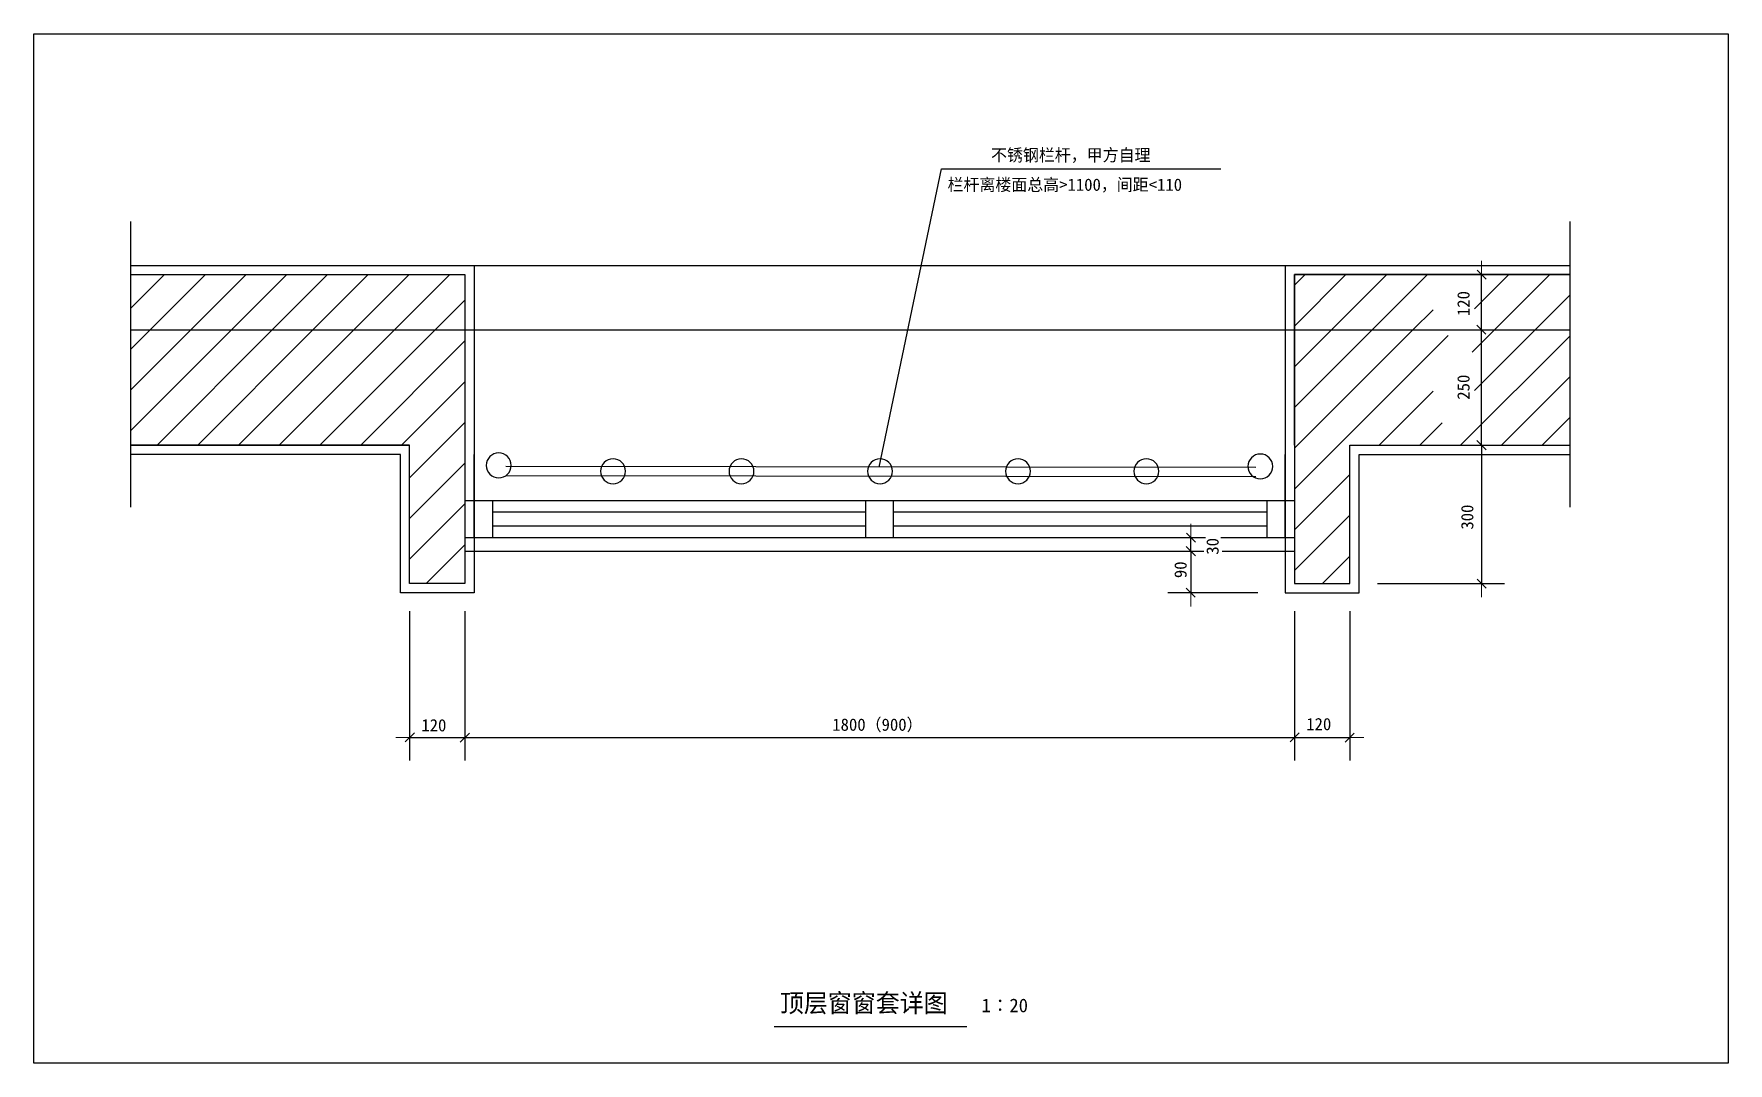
# Model space of a CAD drawing. Header units: metres. Extents: x 375 to 12782, y 544 to 8078.
import ezdxf

# ---------------------------------------------------------------- set-up
doc = ezdxf.new("R2010")
doc.units = ezdxf.units.M
for name, color, linetype in [('999', 4, 'Continuous'), ('DOTE', 1, 'Continuous'), ('PUB_DIM', 3, 'Continuous'), ('PUB_TEXT', 7, 'Continuous'), ('PUB_WALL', 5, 'Continuous'), ('TC', 252, 'Continuous'), ('WALL', 6, 'Continuous')]:
    doc.layers.add(name, color=color, linetype=linetype)

# ---------------------------------------------------------------- blocks, each defined once
blk = doc.blocks.new('_DIMX')
at = {"lineweight": 15}
blk.add_line((-150, 0), (150, 0), dxfattribs=at)
blk.add_lwpolyline([(-48.07, -48.49), (50.83, 50.4)])

msp = doc.modelspace()

# ---------------------------------------------------------------- linework, layer by layer
for p, q in [((1083.36, 6705.96), (1083.36, 4613.84)), ((11621.87, 6705.96), (11621.87, 4613.84)), ((1083.36, 6383.72), (3599.34, 6383.72)), ((3599.34, 6383.72), (9539.34, 6383.72)), ((3599.34, 6383.72), (3599.34, 4663.02)), ((9539.34, 6383.72), (9539.34, 4663.02)), ((9539.34, 6383.72), (11621.87, 6383.72)), ((10975.74, 6316.9), (10975.74, 6317.57)), ((10975.74, 5911.22), (10975.74, 6316.22)), ((10975.74, 5068.15), (10975.74, 5910.55)), ((10975.74, 5910.55), (10975.74, 5909.87)), ((3059.34, 4999.97), (1083.36, 4999.97)), ((3059.34, 3987.47), (3059.34, 4999.97)), ((3599.34, 5067.47), (3599.34, 3987.47)), ((3599.34, 4392.47), (3599.34, 4999.97)), ((9539.34, 5067.47), (9539.34, 3987.47)), ((9539.34, 4392.47), (9539.34, 4999.97)), ((10079.34, 4999.97), (11621.87, 4999.97)), ((10079.34, 3987.47), (10079.34, 4999.97)), ((10975.74, 5066.8), (10975.74, 4055.65)), ((8847.03, 4393.15), (8847.03, 4393.82)), ((8847.03, 4291.22), (8847.03, 4392.47)), ((8847.03, 4291.22), (8847.03, 4392.47)), ((3531.84, 4291.22), (8943.49, 4291.22)), ((8847.03, 4291.9), (8847.03, 4292.57)), ((8847.03, 4291.22), (8847.03, 3987.47)), ((8847.03, 4290.55), (8847.03, 4289.87)), ((9077.8, 4291.22), (9606.84, 4291.22)), ((3599.34, 3987.47), (3059.34, 3987.47)), ((9336.84, 3987.47), (8678.28, 3987.47)), ((8847.03, 3986.8), (8847.03, 3986.12)), ((9539.34, 3987.47), (10079.34, 3987.47)), ((10214.34, 4054.97), (11144.49, 4054.97)), ((3126.84, 3852.47), (3126.84, 2759.17)), ((3531.84, 3852.47), (3531.84, 2759.17)), ((3531.84, 3852.47), (3531.84, 2759.17)), ((9606.84, 3852.47), (9606.84, 2759.17)), ((9606.84, 3852.47), (9606.84, 2759.17)), ((10011.84, 3852.47), (10011.84, 2759.17)), ((3126.17, 2927.92), (3125.49, 2927.92)), ((3126.84, 2927.92), (3531.84, 2927.92)), ((3532.52, 2927.92), (9606.17, 2927.92)), ((3532.52, 2927.92), (3533.19, 2927.92)), ((9606.17, 2927.92), (9605.49, 2927.92)), ((9606.84, 2927.92), (10011.84, 2927.92)), ((10012.52, 2927.92), (10013.19, 2927.92)), ((5797.39, 813.21), (7205.95, 813.21))]:
    msp.add_line(p, q)
for centre, start, end in [((3779.18, 4919.46), 90, 270), ((3779.18, 4919.46), 270, 90), ((4616.68, 4876.6), 90, 270), ((4616.68, 4876.6), 270, 90), ((5556.84, 4876.6), 90, 270), ((5556.84, 4876.6), 270, 90), ((6571.36, 4876.6), 90, 270), ((6571.36, 4876.6), 270, 90), ((7581.83, 4876.6), 90, 270), ((7581.83, 4876.6), 270, 90), ((8522, 4876.6), 90, 270), ((8522, 4876.6), 270, 90), ((9356.27, 4911.71), 90, 270), ((9356.27, 4911.71), 270, 90)]:
    msp.add_arc(centre, 91.12, start, end)
at = {"layer": '999'}
for p, q in [((3531.84, 4663.02), (9606.84, 4663.02)), ((3531.84, 4663.02), (3531.84, 4392.47)), ((3734.34, 4663.02), (3734.34, 4392.47)), ((6468.09, 4392.47), (6468.09, 4663.02)), ((6468.09, 4392.47), (6468.09, 4663.02)), ((6670.59, 4392.47), (6670.59, 4663.02)), ((6670.59, 4392.47), (6670.59, 4663.02)), ((9404.34, 4663.02), (9404.34, 4392.47)), ((9606.84, 4663.02), (9606.84, 4392.47)), ((3734.34, 4578.65), (6468.09, 4578.65)), ((3734.34, 4476.85), (6468.09, 4476.85)), ((6670.59, 4578.65), (9404.34, 4578.65)), ((6670.59, 4476.85), (9404.34, 4476.85)), ((3531.84, 4392.47), (8955.34, 4392.47)), ((9066.74, 4392.47), (9606.84, 4392.47))]:
    msp.add_line(p, q, dxfattribs=at)
at = {"layer": 'DOTE'}
msp.add_line((1083.36, 5911.22), (11621.87, 5911.22), dxfattribs=at)
at = {"layer": 'PUB_DIM'}
for p, q in [((6565.22, 4905.47), (7022.1, 7090.82)), ((7022.1, 7090.82), (9067.73, 7090.82)), ((3830.8, 4913.22), (9322.27, 4905.47)), ((3830.8, 4845.72), (9322.27, 4837.97))]:
    msp.add_line(p, q, dxfattribs=at)
at = {"layer": 'PUB_TEXT'}
msp.add_lwpolyline([(375.19, 8078.19), (12781.85, 8078.19), (12781.85, 544.28), (375.19, 544.28)], close=True, dxfattribs=at)
at = {"layer": 'PUB_WALL'}
for p, q in [((1083.36, 6316.22), (3531.84, 6316.22)), ((1083.36, 6316.22), (3531.84, 6316.22)), ((1083.36, 6316.22), (3531.84, 6316.22)), ((3531.84, 6316.22), (3531.84, 5067.47)), ((3531.84, 6316.22), (3531.84, 5067.47)), ((3531.84, 6316.22), (3531.84, 5067.47)), ((9606.84, 6316.22), (9606.84, 5067.47)), ((11621.87, 6316.22), (9606.84, 6316.22)), ((9606.84, 6316.22), (11621.87, 6316.22)), ((9606.84, 5067.47), (9606.84, 6316.22)), ((9606.84, 6316.22), (11621.87, 6316.22)), ((9606.84, 6316.22), (9606.84, 5067.47)), ((3126.84, 5067.47), (1083.36, 5067.47)), ((3126.84, 5067.47), (1083.36, 5067.47)), ((1083.36, 5067.47), (3126.84, 5067.47)), ((3126.84, 4054.97), (3126.84, 5067.47)), ((3126.84, 4054.97), (3126.84, 5067.47)), ((3126.84, 4054.97), (3126.84, 5067.47)), ((3531.84, 5067.47), (3531.84, 4054.97)), ((3531.84, 5067.47), (3531.84, 4054.97)), ((3531.84, 5067.47), (3531.84, 4054.97)), ((9606.84, 5067.47), (9606.84, 4054.97)), ((9606.84, 5067.47), (9606.84, 4054.97)), ((10011.84, 5067.47), (11621.87, 5067.47)), ((10011.84, 4054.97), (10011.84, 5067.47)), ((10011.84, 4054.97), (10011.84, 5067.47)), ((10011.84, 5067.47), (11621.87, 5067.47)), ((10011.84, 5067.47), (11621.87, 5067.47)), ((3531.84, 4054.97), (3126.84, 4054.97)), ((3531.84, 4054.97), (3126.84, 4054.97)), ((3531.84, 4054.97), (3126.84, 4054.97)), ((9606.84, 4054.97), (10011.84, 4054.97)), ((9606.84, 4054.97), (10011.84, 4054.97))]:
    msp.add_line(p, q, dxfattribs=at)
at = {"layer": 'TC'}
for p, q in [((1083.36, 6067.03), (1332.55, 6316.22)), ((1225.86, 5911.22), (1630.86, 6316.22)), ((1524.17, 5911.22), (1929.17, 6316.22)), ((1822.48, 5911.22), (2227.48, 6316.22)), ((2120.79, 5911.22), (2525.79, 6316.22)), ((2419.1, 5911.22), (2824.1, 6316.22)), ((2717.42, 5911.22), (3122.42, 6316.22)), ((3015.73, 5911.22), (3420.73, 6316.22)), ((9606.84, 5939.5), (9983.56, 6316.22)), ((9606.84, 6237.81), (9685.25, 6316.22)), ((9876.87, 5911.22), (10281.87, 6316.22)), ((10175.18, 5911.22), (10580.18, 6316.22)), ((10925.11, 6064.53), (11176.8, 6316.22)), ((11070.11, 5911.22), (11475.11, 6316.22)), ((3314.04, 5911.22), (3531.84, 6129.03)), ((11368.42, 5911.22), (11621.87, 6164.67)), ((10473.49, 5911.22), (10621.36, 6059.09)), ((1083.36, 5172.1), (1822.48, 5911.22)), ((1083.36, 5470.41), (1524.17, 5911.22)), ((1083.36, 5768.72), (1225.86, 5911.22)), ((1277.04, 5067.47), (2120.79, 5911.22)), ((1575.35, 5067.47), (2419.1, 5911.22)), ((1873.67, 5067.47), (2717.42, 5911.22)), ((2171.98, 5067.47), (3015.73, 5911.22)), ((2470.29, 5067.47), (3314.04, 5911.22)), ((9606.84, 5044.57), (10473.49, 5911.22)), ((9606.84, 5342.88), (10175.18, 5911.22)), ((9606.84, 5641.19), (9876.87, 5911.22)), ((9606.84, 4746.26), (10730.82, 5870.24)), ((10822.99, 5067.47), (11621.87, 5866.36)), ((10907.15, 5748.26), (11070.11, 5911.22)), ((10925.11, 5467.91), (11368.42, 5911.22)), ((2768.6, 5067.47), (3531.84, 5830.71)), ((3066.91, 5067.47), (3531.84, 5532.4)), ((10226.36, 5067.47), (10621.36, 5462.47)), ((11121.3, 5067.47), (11621.87, 5568.05)), ((3126.84, 4829.09), (3531.84, 5234.09)), ((10524.67, 5067.47), (10687.64, 5230.44)), ((11419.61, 5067.47), (11621.87, 5269.73)), ((3126.84, 4530.78), (3531.84, 4935.78)), ((9606.84, 4447.95), (10011.84, 4852.95)), ((3126.84, 4232.47), (3531.84, 4637.47)), ((9606.84, 4149.64), (10011.84, 4554.64)), ((3247.65, 4054.97), (3531.84, 4339.16)), ((9810.49, 4054.97), (10011.84, 4256.33))]:
    msp.add_line(p, q, dxfattribs=at)
at = {"layer": 'WALL'}
for p, q in [((1083.36, 6316.22), (3531.84, 6316.22)), ((3531.84, 6316.22), (3531.84, 5067.47)), ((9606.84, 6316.22), (11621.87, 6316.22)), ((9606.84, 6316.22), (9606.84, 5067.47)), ((1083.36, 5067.47), (3126.84, 5067.47)), ((3126.84, 4054.97), (3126.84, 5067.47)), ((3531.84, 5067.47), (3531.84, 4054.97)), ((9606.84, 5067.47), (9606.84, 4054.97)), ((10011.84, 5067.47), (11621.87, 5067.47)), ((10011.84, 4054.97), (10011.84, 5067.47)), ((3531.84, 4054.97), (3126.84, 4054.97)), ((9606.84, 4054.97), (10011.84, 4054.97))]:
    msp.add_line(p, q, dxfattribs=at)

# ---------------------------------------------------------------- block references
at = {"zscale": 0.68}
for p, xscale, yscale, rotation in [((10975.74, 6316.22), 0.67, 0.67, 270), ((10975.74, 5911.22), 0.67, 0.67, 90), ((10975.74, 5911.22), 0.67, 0.67, 90), ((10975.74, 5067.47), 0.67, 0.67, 90), ((10975.74, 5067.47), 0.67, 0.67, 270), ((8847.03, 4392.47), 0.67, 0.67, 270), ((8847.03, 4291.22), 0.67, 0.67, 90), ((8847.03, 4291.22), 0.67, 0.67, 270), ((10975.74, 4054.97), 0.67, 0.67, 270), ((8847.03, 3987.47), 0.68, 0.68, 90), ((3531.84, 2927.92), 0.68, 0.67, 180), ((3531.84, 2927.92), 0.68, 0.67, 180), ((10011.84, 2927.92), 0.68, 0.67, 180)]:
    msp.add_blockref('_DIMX', p, dxfattribs=dict(at, xscale=xscale, yscale=yscale, rotation=rotation))
at = {"xscale": 0.68, "zscale": 0.68}
for p, yscale in [((3126.84, 2927.92), 0.68), ((9606.84, 2927.92), 0.67), ((9606.84, 2927.92), 0.67)]:
    msp.add_blockref('_DIMX', p, dxfattribs=dict(at, yscale=yscale))

# ---------------------------------------------------------------- texts
for s, p in [('不锈钢栏杆，甲方自理', (7384.37, 7146.39)), ('栏杆离楼面总高>1100，间距<110', (7066.01, 6929.5)), ('120', (3212.58, 2972.58)), ('1800（900）', (6221.57, 2977)), ('120', (9692.58, 2981.02))]:
    msp.add_text(s, height=89.8).set_placement(p)
for s, p in [('120', (10888.45, 6012.45)), ('250', (10888.45, 5400.36)), ('300', (10916.11, 4449.37)), ('30', (9051.11, 4266.04)), ('90', (8816.63, 4094.45))]:
    msp.add_text(s, height=89.8, rotation=90).set_placement(p)
at = {"layer": 'PUB_DIM'}
for s, height, p in [('顶层窗窗套详图   ', 135, (5838.12, 916.7)), ('1∶20', 100, (7314.77, 916.65))]:
    msp.add_text(s, height=height, dxfattribs=at).set_placement(p)

doc.saveas('drawing.dxf')
